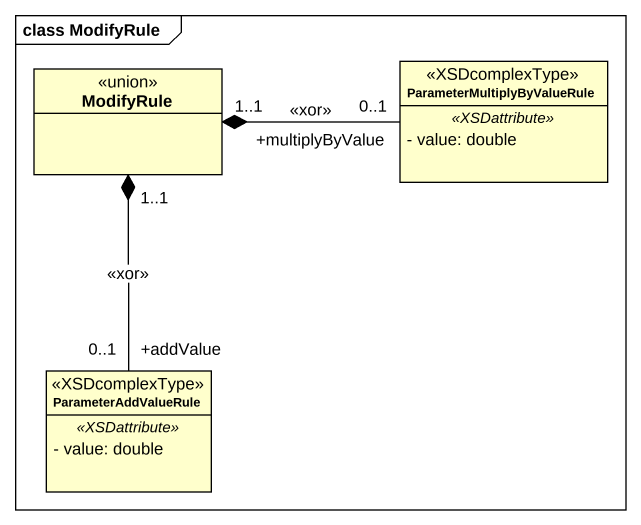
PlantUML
@startuml
mainframe class ModifyRule
hide circle
hide empty members
skinparam classAttributeIconSize 0
class ModifyRule <<union>>
class ParameterMultiplyByValueRule <<XSDcomplexType>> {
  .. <<XSDattribute>> ..
  - value: double
}
class ParameterAddValueRule <<XSDcomplexType>> {
  .. <<XSDattribute>> ..
  - value: double
}
ModifyRule "1..1" *-right- "+multiplyByValue\n0..1" ParameterMultiplyByValueRule : <<xor>>
ModifyRule "1..1" *-- "+addValue\n0..1" ParameterAddValueRule : <<xor>>
@enduml
